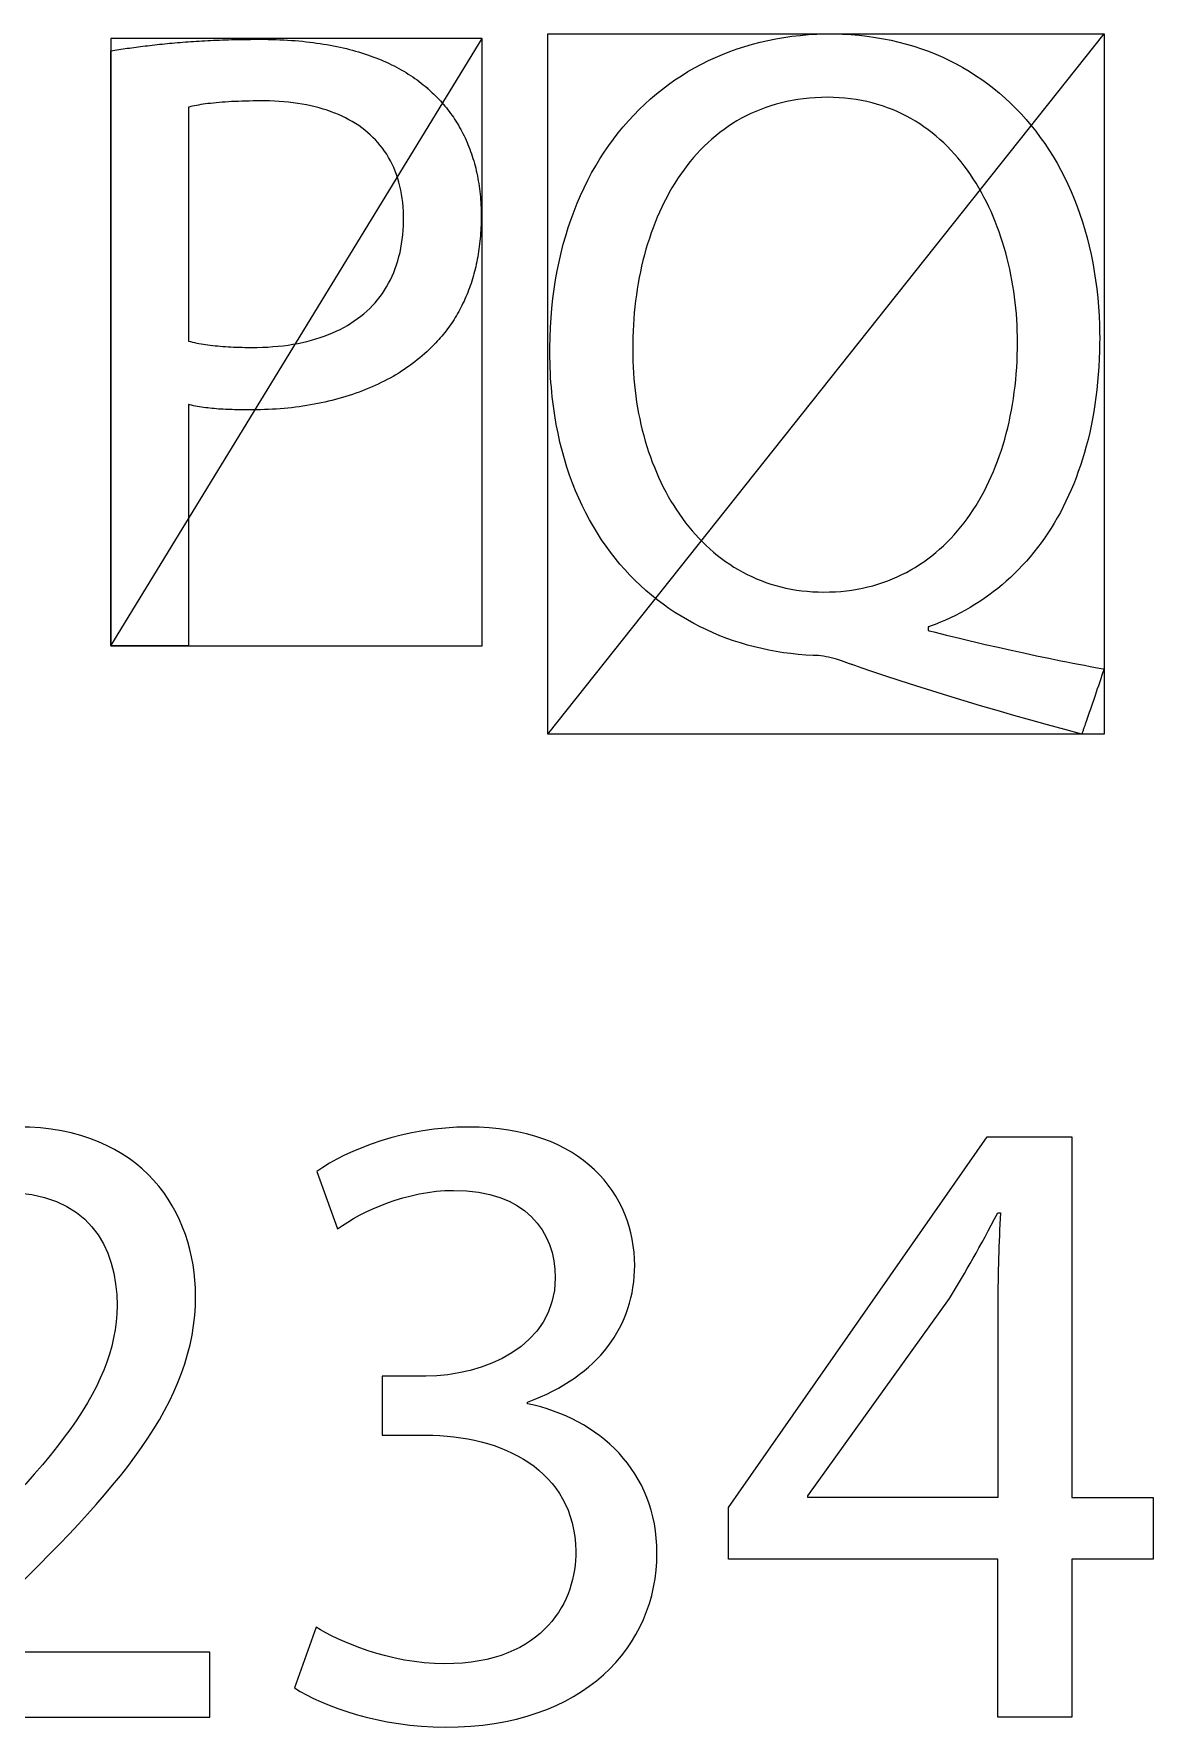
# Model space of a CAD drawing. Header units: millimetres. Extents: x 0 to 114, y 1 to 130.
# Drawn here: x 90.77 to 109.38, y 65.48 to 93.61 of the extents above; entities that cross this region are included whole.
import ezdxf

# ---------------------------------------------------------------- set-up
doc = ezdxf.new("R2010")
doc.units = ezdxf.units.MM
doc.header["$MEASUREMENT"] = 0
doc.layers.add('Layer 1', color=7, linetype='Continuous')

msp = doc.modelspace()

# ---------------------------------------------------------------- linework, layer by layer
for p, q in [((92.052, 83.443), (98.226, 93.528)), ((99.317, 81.974), (108.565, 93.607))]:
    msp.add_line(p, q)
for points in [[(92.052, 83.443), (98.226, 83.443), (98.226, 93.528), (92.052, 93.528)], [(108.565, 81.974), (99.317, 81.974), (99.317, 93.607), (108.565, 93.607)]]:
    msp.add_lwpolyline(points, close=True)
at = {"layer": 'Layer 1', "lineweight": 0}
for points in [[(92.052, 93.324), (92.085, 93.33), (92.119, 93.335), (92.152, 93.341), (92.186, 93.346), (92.221, 93.351), (92.256, 93.357), (92.291, 93.362), (92.327, 93.367), (92.363, 93.372), (92.399, 93.377), (92.435, 93.382), (92.473, 93.387), (92.51, 93.392), (92.548, 93.397), (92.586, 93.402), (92.624, 93.407), (92.663, 93.411), (92.703, 93.416), (92.742, 93.421), (92.782, 93.425), (92.823, 93.429), (92.863, 93.434), (92.905, 93.438), (92.946, 93.442), (92.988, 93.446), (93.03, 93.45), (93.073, 93.454), (93.116, 93.458), (93.159, 93.462), (93.203, 93.465), (93.247, 93.469), (93.292, 93.472), (93.337, 93.476), (93.382, 93.479), (93.428, 93.482), (93.474, 93.485), (93.521, 93.488), (93.568, 93.49), (93.615, 93.493), (93.663, 93.496), (93.711, 93.498), (93.76, 93.5), (93.809, 93.502), (93.858, 93.504), (93.908, 93.506), (93.958, 93.508), (94.008, 93.509), (94.059, 93.511), (94.111, 93.512), (94.162, 93.513), (94.214, 93.514), (94.267, 93.515), (94.32, 93.516), (94.373, 93.516), (94.427, 93.517), (94.481, 93.517), (94.509, 93.517), (94.522, 93.517), (94.529, 93.517), (94.537, 93.517), (94.604, 93.517), (94.67, 93.516), (94.736, 93.514), (94.801, 93.513), (94.865, 93.51), (94.929, 93.507), (94.992, 93.503), (95.055, 93.499), (95.117, 93.495), (95.178, 93.489), (95.238, 93.484), (95.298, 93.477), (95.358, 93.471), (95.416, 93.463), (95.474, 93.455), (95.532, 93.447), (95.589, 93.438), (95.645, 93.429), (95.7, 93.419), (95.755, 93.409), (95.809, 93.398), (95.863, 93.386), (95.916, 93.374), (95.968, 93.362), (96.02, 93.349), (96.071, 93.335), (96.122, 93.321), (96.171, 93.307), (96.221, 93.292), (96.269, 93.277), (96.317, 93.261), (96.364, 93.244), (96.411, 93.227), (96.457, 93.21), (96.502, 93.192), (96.547, 93.174), (96.591, 93.155), (96.635, 93.135), (96.678, 93.116), (96.72, 93.095), (96.761, 93.075), (96.802, 93.053), (96.843, 93.032), (96.882, 93.01), (96.922, 92.987), (96.96, 92.964), (96.998, 92.94), (97.035, 92.916), (97.071, 92.892), (97.107, 92.867), (97.143, 92.842), (97.177, 92.816), (97.211, 92.79), (97.245, 92.763), (97.277, 92.736), (97.309, 92.708), (97.325, 92.694), (97.333, 92.687), (97.34, 92.681), (97.369, 92.655), (97.397, 92.63), (97.425, 92.603), (97.452, 92.576), (97.479, 92.549), (97.506, 92.522), (97.532, 92.493), (97.558, 92.465), (97.583, 92.436), (97.608, 92.406), (97.632, 92.377), (97.656, 92.346), (97.679, 92.315), (97.702, 92.284), (97.725, 92.253), (97.747, 92.221), (97.768, 92.188), (97.79, 92.155), (97.81, 92.122), (97.83, 92.088), (97.85, 92.054), (97.869, 92.02), (97.888, 91.985), (97.906, 91.95), (97.924, 91.914), (97.941, 91.878), (97.958, 91.841), (97.974, 91.804), (97.99, 91.767), (98.005, 91.729), (98.02, 91.691), (98.034, 91.653), (98.047, 91.614), (98.061, 91.575), (98.073, 91.536), (98.085, 91.496), (98.097, 91.455), (98.108, 91.415), (98.118, 91.374), (98.128, 91.332), (98.137, 91.291), (98.146, 91.249), (98.154, 91.206), (98.162, 91.164), (98.169, 91.121), (98.176, 91.077), (98.182, 91.034), (98.187, 90.989), (98.192, 90.945), (98.196, 90.9), (98.2, 90.855), (98.203, 90.81), (98.205, 90.764), (98.207, 90.718), (98.209, 90.672), (98.209, 90.626), (98.209, 90.602), (98.209, 90.578), (98.209, 90.531), (98.208, 90.484), (98.207, 90.437), (98.205, 90.391), (98.202, 90.345), (98.2, 90.299), (98.196, 90.254), (98.192, 90.209), (98.188, 90.164), (98.183, 90.12), (98.178, 90.076), (98.172, 90.033), (98.166, 89.99), (98.159, 89.947), (98.152, 89.905), (98.144, 89.862), (98.136, 89.821), (98.127, 89.779), (98.118, 89.738), (98.108, 89.698), (98.098, 89.658), (98.088, 89.618), (98.077, 89.578), (98.065, 89.539), (98.053, 89.5), (98.041, 89.461), (98.028, 89.423), (98.014, 89.386), (98, 89.348), (97.986, 89.311), (97.971, 89.274), (97.956, 89.238), (97.94, 89.202), (97.924, 89.166), (97.907, 89.131), (97.89, 89.096), (97.873, 89.062), (97.855, 89.027), (97.836, 88.994), (97.817, 88.96), (97.798, 88.927), (97.778, 88.894), (97.758, 88.862), (97.737, 88.83), (97.716, 88.798), (97.694, 88.767), (97.672, 88.736), (97.649, 88.705), (97.626, 88.675), (97.603, 88.645), (97.579, 88.615), (97.554, 88.586), (97.53, 88.557), (97.504, 88.529), (97.479, 88.501), (97.453, 88.473), (97.439, 88.459), (97.438, 88.458), (97.435, 88.455), (97.431, 88.45), (97.422, 88.441), (97.385, 88.403), (97.347, 88.366), (97.309, 88.33), (97.27, 88.294), (97.23, 88.259), (97.19, 88.224), (97.148, 88.191), (97.106, 88.158), (97.064, 88.125), (97.02, 88.093), (96.976, 88.062), (96.931, 88.032), (96.886, 88.002), (96.839, 87.973), (96.793, 87.945), (96.745, 87.917), (96.697, 87.89), (96.648, 87.863), (96.599, 87.838), (96.548, 87.813), (96.498, 87.788), (96.447, 87.765), (96.395, 87.741), (96.342, 87.719), (96.289, 87.697), (96.236, 87.676), (96.181, 87.656), (96.127, 87.636), (96.072, 87.617), (96.016, 87.599), (95.959, 87.581), (95.903, 87.564), (95.845, 87.548), (95.788, 87.532), (95.729, 87.517), (95.671, 87.503), (95.611, 87.489), (95.552, 87.476), (95.492, 87.464), (95.431, 87.453), (95.37, 87.442), (95.309, 87.431), (95.247, 87.422), (95.185, 87.413), (95.122, 87.405), (95.059, 87.397), (94.996, 87.391), (94.932, 87.384), (94.868, 87.379), (94.804, 87.374), (94.739, 87.37), (94.674, 87.367), (94.609, 87.364), (94.543, 87.362), (94.477, 87.361), (94.411, 87.36), (94.394, 87.36), (94.386, 87.36), (94.382, 87.36), (94.381, 87.36), (94.381, 87.36), (94.381, 87.36), (94.38, 87.36), (94.37, 87.36), (94.35, 87.36), (94.31, 87.36), (94.229, 87.361), (94.19, 87.361), (94.15, 87.362), (94.111, 87.363), (94.072, 87.364), (94.034, 87.365), (93.995, 87.367), (93.957, 87.369), (93.92, 87.371), (93.882, 87.373), (93.845, 87.375), (93.808, 87.378), (93.772, 87.381), (93.736, 87.385), (93.7, 87.388), (93.665, 87.392), (93.63, 87.396), (93.595, 87.401), (93.561, 87.406), (93.527, 87.411), (93.494, 87.417), (93.461, 87.423), (93.428, 87.43), (93.396, 87.437), (93.364, 87.444), (93.348, 87.448), (93.344, 87.449), (93.343, 87.449), (93.343, 87.449), (93.343, 87.449), (93.343, 87.449), (93.343, 87.448), (93.343, 87.447), (93.343, 87.446), (93.343, 87.444), (93.343, 87.442), (93.343, 87.439), (93.343, 87.436), (93.343, 87.432), (93.343, 87.428), (93.343, 87.423), (93.343, 87.418), (93.343, 87.413), (93.343, 87.407), (93.343, 87.401), (93.343, 87.395), (93.343, 87.388), (93.343, 87.38), (93.343, 87.373), (93.343, 87.364), (93.343, 87.356), (93.343, 87.347), (93.343, 87.338), (93.343, 87.328), (93.343, 87.318), (93.343, 87.308), (93.343, 87.297), (93.343, 87.286), (93.343, 87.274), (93.343, 87.262), (93.343, 87.25), (93.343, 87.238), (93.343, 87.225), (93.343, 87.212), (93.343, 87.198), (93.343, 87.185), (93.343, 87.17), (93.343, 87.156), (93.343, 87.141), (93.343, 87.126), (93.343, 87.111), (93.343, 87.095), (93.343, 87.079), (93.343, 87.063), (93.343, 87.047), (93.343, 87.013), (93.343, 86.978), (93.343, 86.942), (93.343, 86.905), (93.343, 86.866), (93.343, 86.827), (93.343, 86.787), (93.343, 86.747), (93.343, 86.705), (93.343, 86.662), (93.343, 86.619), (93.343, 86.575), (93.343, 86.53), (93.343, 86.484), (93.343, 86.438), (93.343, 86.391), (93.343, 86.344), (93.343, 86.296), (93.343, 86.247), (93.343, 86.198), (93.343, 86.148), (93.343, 86.098), (93.343, 86.048), (93.343, 85.997), (93.343, 85.946), (93.343, 85.843), (93.343, 85.738), (93.343, 85.634), (93.343, 85.422), (93.343, 85.317), (93.343, 85.212), (93.343, 85.107), (93.343, 85.003), (93.343, 84.952), (93.343, 84.901), (93.343, 84.85), (93.343, 84.799), (93.343, 84.749), (93.343, 84.7), (93.343, 84.65), (93.343, 84.602), (93.343, 84.554), (93.343, 84.506), (93.343, 84.459), (93.343, 84.413), (93.343, 84.367), (93.343, 84.322), (93.343, 84.278), (93.343, 84.234), (93.343, 84.192), (93.343, 84.15), (93.343, 84.109), (93.343, 84.069), (93.343, 84.03), (93.343, 83.992), (93.343, 83.954), (93.343, 83.918), (93.343, 83.883), (93.343, 83.849), (93.343, 83.816), (93.343, 83.8), (93.343, 83.785), (93.343, 83.769), (93.343, 83.754), (93.343, 83.739), (93.343, 83.725), (93.343, 83.71), (93.343, 83.697), (93.343, 83.683), (93.343, 83.67), (93.343, 83.657), (93.343, 83.644), (93.343, 83.632), (93.343, 83.62), (93.343, 83.609), (93.343, 83.598), (93.343, 83.587), (93.343, 83.576), (93.343, 83.566), (93.343, 83.556), (93.343, 83.547), (93.343, 83.538), (93.343, 83.529), (93.343, 83.521), (93.343, 83.513), (93.343, 83.506), (93.343, 83.499), (93.343, 83.492), (93.343, 83.486), (93.343, 83.48), (93.343, 83.475), (93.343, 83.47), (93.343, 83.465), (93.343, 83.461), (93.343, 83.457), (93.343, 83.454), (93.343, 83.451), (93.343, 83.448), (93.343, 83.446), (93.343, 83.445), (93.343, 83.444), (93.343, 83.443), (93.343, 83.443), (93.342, 83.443), (93.341, 83.443), (93.339, 83.443), (93.337, 83.443), (93.334, 83.443), (93.331, 83.443), (93.327, 83.443), (93.322, 83.443), (93.317, 83.443), (93.312, 83.443), (93.306, 83.443), (93.299, 83.443), (93.292, 83.443), (93.285, 83.443), (93.277, 83.443), (93.269, 83.443), (93.26, 83.443), (93.251, 83.443), (93.242, 83.443), (93.232, 83.443), (93.222, 83.443), (93.211, 83.443), (93.2, 83.443), (93.189, 83.443), (93.177, 83.443), (93.165, 83.443), (93.153, 83.443), (93.14, 83.443), (93.127, 83.443), (93.1, 83.443), (93.072, 83.443), (93.044, 83.443), (93.014, 83.443), (92.983, 83.443), (92.952, 83.443), (92.92, 83.443), (92.888, 83.443), (92.855, 83.443), (92.822, 83.443), (92.788, 83.443), (92.652, 83.443), (92.585, 83.443), (92.551, 83.443), (92.518, 83.443), (92.486, 83.443), (92.454, 83.443), (92.422, 83.443), (92.391, 83.443), (92.361, 83.443), (92.332, 83.443), (92.304, 83.443), (92.277, 83.443), (92.264, 83.443), (92.251, 83.443), (92.238, 83.443), (92.226, 83.443), (92.214, 83.443), (92.203, 83.443), (92.192, 83.443), (92.181, 83.443), (92.17, 83.443), (92.16, 83.443), (92.15, 83.443), (92.141, 83.443), (92.132, 83.443), (92.123, 83.443), (92.115, 83.443), (92.108, 83.443), (92.1, 83.443), (92.094, 83.443), (92.087, 83.443), (92.082, 83.443), (92.076, 83.443), (92.071, 83.443), (92.067, 83.443), (92.063, 83.443), (92.06, 83.443), (92.057, 83.443), (92.055, 83.443), (92.054, 83.443), (92.053, 83.443), (92.052, 83.443), (92.052, 83.443), (92.052, 83.444), (92.052, 83.447), (92.052, 83.45), (92.052, 83.455), (92.052, 83.46), (92.052, 83.467), (92.052, 83.475), (92.052, 83.484), (92.052, 83.494), (92.052, 83.505), (92.052, 83.517), (92.052, 83.53), (92.052, 83.544), (92.052, 83.559), (92.052, 83.575), (92.052, 83.592), (92.052, 83.61), (92.052, 83.629), (92.052, 83.649), (92.052, 83.67), (92.052, 83.692), (92.052, 83.715), (92.052, 83.739), (92.052, 83.763), (92.052, 83.789), (92.052, 83.815), (92.052, 83.843), (92.052, 83.871), (92.052, 83.9), (92.052, 83.93), (92.052, 83.96), (92.052, 83.992), (92.052, 84.024), (92.052, 84.057), (92.052, 84.091), (92.052, 84.126), (92.052, 84.162), (92.052, 84.198), (92.052, 84.235), (92.052, 84.273), (92.052, 84.311), (92.052, 84.35), (92.052, 84.39), (92.052, 84.431), (92.052, 84.472), (92.052, 84.515), (92.052, 84.557), (92.052, 84.601), (92.052, 84.645), (92.052, 84.689), (92.052, 84.735), (92.052, 84.781), (92.052, 84.827), (92.052, 84.875), (92.052, 84.922), (92.052, 84.971), (92.052, 85.02), (92.052, 85.069), (92.052, 85.119), (92.052, 85.17), (92.052, 85.221), (92.052, 85.273), (92.052, 85.325), (92.052, 85.378), (92.052, 85.431), (92.052, 85.484), (92.052, 85.539), (92.052, 85.593), (92.052, 85.648), (92.052, 85.704), (92.052, 85.76), (92.052, 85.816), (92.052, 85.873), (92.052, 85.93), (92.052, 85.988), (92.052, 86.046), (92.052, 86.104), (92.052, 86.163), (92.052, 86.222), (92.052, 86.281), (92.052, 86.341), (92.052, 86.401), (92.052, 86.461), (92.052, 86.522), (92.052, 86.583), (92.052, 86.706), (92.052, 86.83), (92.052, 86.955), (92.052, 87.08), (92.052, 87.207), (92.052, 87.334), (92.052, 87.462), (92.052, 87.591), (92.052, 87.72), (92.052, 87.849), (92.052, 87.979), (92.052, 88.239), (92.052, 88.499), (92.052, 88.76), (92.052, 88.889), (92.052, 89.019), (92.052, 89.148), (92.052, 89.277), (92.052, 89.405), (92.052, 89.532), (92.052, 89.659), (92.052, 89.785), (92.052, 89.91), (92.052, 90.034), (92.052, 90.157), (92.052, 90.218), (92.052, 90.279), (92.052, 90.339), (92.052, 90.4), (92.052, 90.46), (92.052, 90.519), (92.052, 90.578), (92.052, 90.637), (92.052, 90.696), (92.052, 90.754), (92.052, 90.812), (92.052, 90.869), (92.052, 90.926), (92.052, 90.983), (92.052, 91.039), (92.052, 91.094), (92.052, 91.15), (92.052, 91.204), (92.052, 91.259), (92.052, 91.313), (92.052, 91.366), (92.052, 91.419), (92.052, 91.471), (92.052, 91.523), (92.052, 91.575), (92.052, 91.626), (92.052, 91.676), (92.052, 91.726), (92.052, 91.775), (92.052, 91.824), (92.052, 91.872), (92.052, 91.919), (92.052, 91.966), (92.052, 92.012), (92.052, 92.058), (92.052, 92.103), (92.052, 92.147), (92.052, 92.191), (92.052, 92.234), (92.052, 92.276), (92.052, 92.318), (92.052, 92.359), (92.052, 92.399), (92.052, 92.439), (92.052, 92.478), (92.052, 92.516), (92.052, 92.553), (92.052, 92.59), (92.052, 92.625), (92.052, 92.661), (92.052, 92.695), (92.052, 92.728), (92.052, 92.761), (92.052, 92.793), (92.052, 92.824), (92.052, 92.854), (92.052, 92.884), (92.052, 92.912), (92.052, 92.94), (92.052, 92.967), (92.052, 92.993), (92.052, 93.018), (92.052, 93.042), (92.052, 93.065), (92.052, 93.087), (92.052, 93.109), (92.052, 93.129), (92.052, 93.149), (92.052, 93.167), (92.052, 93.185), (92.052, 93.201), (92.052, 93.217), (92.052, 93.231), (92.052, 93.245), (92.052, 93.257), (92.052, 93.269), (92.052, 93.279), (92.052, 93.288), (92.052, 93.297), (92.052, 93.304), (92.052, 93.31), (92.052, 93.315), (92.052, 93.319), (92.052, 93.322), (92.052, 93.324), (92.052, 93.324)], [(108.194, 81.974), (107.909, 82.05), (107.626, 82.127), (107.345, 82.205), (107.065, 82.284), (106.787, 82.364), (106.511, 82.445), (106.238, 82.527), (105.967, 82.609), (105.7, 82.692), (105.436, 82.776), (105.176, 82.86), (104.92, 82.944), (104.668, 83.028), (104.544, 83.07), (104.42, 83.113), (104.39, 83.123), (104.374, 83.128), (104.367, 83.131), (104.365, 83.132), (104.354, 83.136), (104.332, 83.144), (104.288, 83.159), (104.201, 83.189), (104.114, 83.217), (104.028, 83.241), (103.985, 83.251), (103.942, 83.26), (103.9, 83.268), (103.858, 83.274), (103.817, 83.278), (103.776, 83.28), (103.766, 83.28), (103.761, 83.28), (103.758, 83.28), (103.757, 83.28), (103.753, 83.28), (103.746, 83.28), (103.73, 83.281), (103.605, 83.288), (103.481, 83.298), (103.358, 83.311), (103.235, 83.327), (103.114, 83.346), (102.993, 83.368), (102.874, 83.394), (102.755, 83.422), (102.637, 83.453), (102.521, 83.488), (102.406, 83.525), (102.292, 83.565), (102.179, 83.609), (102.068, 83.655), (101.958, 83.704), (101.849, 83.757), (101.742, 83.812), (101.637, 83.87), (101.533, 83.932), (101.431, 83.996), (101.331, 84.063), (101.233, 84.133), (101.136, 84.206), (101.041, 84.282), (100.949, 84.361), (100.858, 84.443), (100.769, 84.528), (100.683, 84.616), (100.599, 84.706), (100.517, 84.8), (100.437, 84.896), (100.36, 84.995), (100.285, 85.097), (100.212, 85.202), (100.142, 85.31), (100.075, 85.421), (100.01, 85.535), (99.948, 85.651), (99.888, 85.77), (99.832, 85.892), (99.778, 86.017), (99.727, 86.145), (99.679, 86.276), (99.635, 86.409), (99.593, 86.545), (99.554, 86.684), (99.519, 86.826), (99.487, 86.971), (99.458, 87.118), (99.432, 87.268), (99.421, 87.344), (99.41, 87.421), (99.4, 87.498), (99.391, 87.577), (99.383, 87.655), (99.376, 87.735), (99.37, 87.815), (99.364, 87.896), (99.36, 87.978), (99.356, 88.06), (99.354, 88.143), (99.352, 88.227), (99.351, 88.395), (99.354, 88.563), (99.361, 88.728), (99.371, 88.891), (99.385, 89.051), (99.402, 89.21), (99.422, 89.366), (99.446, 89.52), (99.473, 89.671), (99.504, 89.82), (99.538, 89.967), (99.575, 90.111), (99.615, 90.253), (99.658, 90.392), (99.705, 90.529), (99.754, 90.663), (99.807, 90.795), (99.862, 90.924), (99.92, 91.051), (99.982, 91.175), (100.046, 91.296), (100.113, 91.414), (100.183, 91.53), (100.255, 91.642), (100.331, 91.752), (100.409, 91.86), (100.489, 91.964), (100.572, 92.065), (100.658, 92.164), (100.746, 92.259), (100.837, 92.352), (100.93, 92.441), (101.026, 92.527), (101.123, 92.611), (101.224, 92.691), (101.326, 92.768), (101.431, 92.842), (101.537, 92.912), (101.646, 92.98), (101.758, 93.044), (101.871, 93.105), (101.986, 93.162), (102.103, 93.217), (102.222, 93.267), (102.343, 93.315), (102.466, 93.359), (102.591, 93.399), (102.718, 93.436), (102.846, 93.469), (102.976, 93.499), (103.108, 93.525), (103.241, 93.548), (103.376, 93.567), (103.513, 93.582), (103.651, 93.594), (103.79, 93.602), (103.931, 93.606), (104.073, 93.606), (104.215, 93.602), (104.355, 93.595), (104.492, 93.583), (104.628, 93.568), (104.763, 93.549), (104.895, 93.527), (105.025, 93.501), (105.153, 93.471), (105.28, 93.438), (105.404, 93.401), (105.527, 93.361), (105.647, 93.317), (105.765, 93.27), (105.881, 93.219), (105.995, 93.166), (106.107, 93.109), (106.216, 93.048), (106.323, 92.985), (106.429, 92.918), (106.531, 92.848), (106.632, 92.776), (106.73, 92.7), (106.826, 92.621), (106.919, 92.539), (107.01, 92.455), (107.099, 92.367), (107.185, 92.277), (107.268, 92.184), (107.349, 92.088), (107.428, 91.989), (107.504, 91.888), (107.577, 91.784), (107.648, 91.678), (107.716, 91.569), (107.782, 91.458), (107.844, 91.344), (107.904, 91.228), (107.962, 91.109), (108.016, 90.988), (108.068, 90.865), (108.117, 90.739), (108.162, 90.612), (108.206, 90.482), (108.246, 90.35), (108.283, 90.216), (108.317, 90.08), (108.348, 89.942), (108.377, 89.802), (108.402, 89.66), (108.424, 89.516), (108.443, 89.37), (108.459, 89.223), (108.471, 89.074), (108.481, 88.923), (108.487, 88.77), (108.49, 88.616), (108.491, 88.577), (108.491, 88.558), (108.491, 88.548), (108.491, 88.539), (108.49, 88.472), (108.488, 88.338), (108.483, 88.206), (108.477, 88.076), (108.468, 87.948), (108.457, 87.821), (108.444, 87.696), (108.429, 87.573), (108.412, 87.452), (108.394, 87.332), (108.373, 87.214), (108.35, 87.098), (108.325, 86.983), (108.298, 86.871), (108.269, 86.76), (108.239, 86.651), (108.207, 86.543), (108.172, 86.438), (108.136, 86.334), (108.099, 86.232), (108.059, 86.132), (108.018, 86.033), (107.975, 85.937), (107.931, 85.842), (107.884, 85.749), (107.837, 85.658), (107.787, 85.569), (107.736, 85.481), (107.683, 85.396), (107.629, 85.312), (107.574, 85.23), (107.517, 85.15), (107.458, 85.072), (107.398, 84.995), (107.336, 84.921), (107.273, 84.848), (107.209, 84.778), (107.144, 84.709), (107.077, 84.642), (107.008, 84.577), (106.939, 84.514), (106.868, 84.452), (106.796, 84.393), (106.723, 84.336), (106.648, 84.28), (106.573, 84.226), (106.496, 84.175), (106.418, 84.125), (106.339, 84.077), (106.259, 84.031), (106.178, 83.987), (106.096, 83.945), (106.013, 83.905), (105.929, 83.867), (105.844, 83.831), (105.758, 83.797), (105.671, 83.765), (105.649, 83.757), (105.644, 83.755), (105.642, 83.755), (105.642, 83.755), (105.642, 83.755), (105.642, 83.755), (105.642, 83.755), (105.642, 83.754), (105.642, 83.752), (105.642, 83.749), (105.642, 83.74), (105.642, 83.728), (105.642, 83.715), (105.642, 83.704), (105.642, 83.7), (105.642, 83.697), (105.642, 83.695), (105.642, 83.695), (105.642, 83.695), (105.642, 83.695), (105.642, 83.695), (105.643, 83.695), (105.656, 83.692), (105.683, 83.685), (105.735, 83.672), (105.947, 83.619), (106.161, 83.567), (106.59, 83.465), (106.804, 83.416), (107.018, 83.368), (107.229, 83.322), (107.438, 83.277), (107.644, 83.234), (107.746, 83.213), (107.847, 83.193), (107.946, 83.173), (108.044, 83.154), (108.141, 83.135), (108.237, 83.117), (108.331, 83.099), (108.424, 83.082), (108.515, 83.066), (108.56, 83.058), (108.565, 83.057), (108.565, 83.057), (108.565, 83.057), (108.564, 83.056), (108.563, 83.054), (108.562, 83.049), (108.56, 83.043), (108.557, 83.035), (108.554, 83.025), (108.55, 83.013), (108.545, 83.001), (108.54, 82.986), (108.535, 82.97), (108.529, 82.953), (108.523, 82.935), (108.516, 82.916), (108.502, 82.874), (108.486, 82.828), (108.469, 82.778), (108.451, 82.726), (108.433, 82.672), (108.414, 82.617), (108.336, 82.39), (108.317, 82.335), (108.299, 82.282), (108.282, 82.231), (108.265, 82.183), (108.25, 82.139), (108.243, 82.118), (108.236, 82.098), (108.23, 82.08), (108.224, 82.063), (108.219, 82.047), (108.214, 82.032), (108.209, 82.019), (108.205, 82.008), (108.202, 81.998), (108.199, 81.989), (108.197, 81.983), (108.195, 81.978), (108.194, 81.975), (108.194, 81.974)], [(107.126, 88.487), (107.125, 88.581), (107.122, 88.675), (107.119, 88.769), (107.113, 88.863), (107.106, 88.957), (107.098, 89.051), (107.088, 89.144), (107.077, 89.237), (107.064, 89.33), (107.049, 89.423), (107.033, 89.515), (107.016, 89.606), (106.997, 89.698), (106.976, 89.788), (106.954, 89.878), (106.93, 89.968), (106.905, 90.056), (106.878, 90.144), (106.85, 90.232), (106.82, 90.318), (106.789, 90.403), (106.756, 90.488), (106.721, 90.571), (106.685, 90.654), (106.647, 90.735), (106.608, 90.816), (106.568, 90.895), (106.525, 90.973), (106.482, 91.049), (106.436, 91.125), (106.389, 91.199), (106.341, 91.271), (106.291, 91.342), (106.24, 91.412), (106.186, 91.48), (106.132, 91.546), (106.076, 91.611), (106.018, 91.674), (105.959, 91.735), (105.898, 91.795), (105.835, 91.852), (105.771, 91.908), (105.706, 91.962), (105.638, 92.013), (105.57, 92.063), (105.499, 92.111), (105.428, 92.156), (105.354, 92.199), (105.279, 92.24), (105.203, 92.279), (105.125, 92.315), (105.045, 92.349), (104.964, 92.381), (104.881, 92.41), (104.796, 92.436), (104.71, 92.46), (104.623, 92.482), (104.534, 92.5), (104.443, 92.516), (104.35, 92.529), (104.257, 92.539), (104.161, 92.547), (104.064, 92.551), (103.965, 92.553), (103.864, 92.551), (103.764, 92.547), (103.666, 92.54), (103.569, 92.53), (103.475, 92.517), (103.381, 92.501), (103.29, 92.483), (103.2, 92.462), (103.111, 92.438), (103.024, 92.412), (102.939, 92.383), (102.856, 92.352), (102.774, 92.319), (102.694, 92.283), (102.615, 92.244), (102.538, 92.204), (102.462, 92.161), (102.389, 92.116), (102.316, 92.068), (102.246, 92.019), (102.177, 91.967), (102.109, 91.913), (102.044, 91.858), (101.98, 91.8), (101.917, 91.741), (101.856, 91.679), (101.797, 91.616), (101.739, 91.551), (101.683, 91.484), (101.629, 91.415), (101.576, 91.345), (101.525, 91.273), (101.475, 91.2), (101.427, 91.125), (101.381, 91.048), (101.336, 90.97), (101.293, 90.891), (101.251, 90.81), (101.211, 90.728), (101.173, 90.645), (101.136, 90.56), (101.101, 90.474), (101.067, 90.387), (101.035, 90.299), (101.005, 90.21), (100.976, 90.12), (100.949, 90.029), (100.923, 89.936), (100.899, 89.843), (100.877, 89.749), (100.856, 89.655), (100.837, 89.559), (100.819, 89.463), (100.803, 89.366), (100.789, 89.269), (100.776, 89.171), (100.765, 89.072), (100.755, 88.973), (100.747, 88.873), (100.741, 88.773), (100.736, 88.672), (100.733, 88.571), (100.731, 88.47), (100.731, 88.369), (100.731, 88.27), (100.733, 88.171), (100.737, 88.072), (100.742, 87.974), (100.749, 87.876), (100.758, 87.779), (100.768, 87.682), (100.78, 87.586), (100.794, 87.491), (100.81, 87.396), (100.827, 87.302), (100.846, 87.209), (100.866, 87.116), (100.888, 87.024), (100.912, 86.933), (100.937, 86.843), (100.964, 86.754), (100.992, 86.666), (101.023, 86.579), (101.054, 86.493), (101.088, 86.408), (101.123, 86.324), (101.159, 86.241), (101.197, 86.16), (101.237, 86.079), (101.278, 86), (101.32, 85.923), (101.364, 85.846), (101.41, 85.771), (101.457, 85.698), (101.506, 85.626), (101.556, 85.555), (101.608, 85.486), (101.661, 85.419), (101.716, 85.353), (101.772, 85.289), (101.829, 85.227), (101.888, 85.166), (101.949, 85.108), (102.011, 85.051), (102.074, 84.996), (102.139, 84.942), (102.205, 84.891), (102.272, 84.842), (102.341, 84.795), (102.412, 84.749), (102.483, 84.706), (102.557, 84.665), (102.631, 84.627), (102.707, 84.59), (102.784, 84.556), (102.862, 84.524), (102.942, 84.494), (103.023, 84.467), (103.106, 84.442), (103.19, 84.42), (103.275, 84.4), (103.361, 84.382), (103.449, 84.367), (103.538, 84.355), (103.628, 84.346), (103.719, 84.339), (103.812, 84.335), (103.906, 84.333), (104.002, 84.335), (104.097, 84.339), (104.19, 84.345), (104.282, 84.355), (104.373, 84.367), (104.462, 84.381), (104.55, 84.398), (104.636, 84.418), (104.722, 84.44), (104.805, 84.465), (104.888, 84.491), (104.969, 84.521), (105.049, 84.552), (105.127, 84.586), (105.204, 84.623), (105.279, 84.661), (105.353, 84.702), (105.426, 84.744), (105.497, 84.789), (105.567, 84.836), (105.635, 84.886), (105.702, 84.937), (105.767, 84.99), (105.831, 85.045), (105.893, 85.102), (105.954, 85.161), (106.014, 85.222), (106.072, 85.285), (106.128, 85.349), (106.184, 85.416), (106.237, 85.484), (106.289, 85.553), (106.34, 85.625), (106.389, 85.698), (106.436, 85.773), (106.482, 85.849), (106.527, 85.927), (106.569, 86.006), (106.611, 86.087), (106.651, 86.169), (106.689, 86.253), (106.726, 86.338), (106.761, 86.424), (106.794, 86.511), (106.826, 86.6), (106.857, 86.691), (106.885, 86.782), (106.912, 86.874), (106.938, 86.968), (106.962, 87.063), (106.984, 87.159), (107.005, 87.256), (107.024, 87.354), (107.042, 87.452), (107.058, 87.552), (107.072, 87.653), (107.084, 87.755), (107.095, 87.857), (107.104, 87.96), (107.112, 88.064), (107.118, 88.169), (107.122, 88.275), (107.125, 88.381), (107.126, 88.487)], [(93.343, 88.502), (93.376, 88.494), (93.41, 88.486), (93.445, 88.478), (93.481, 88.471), (93.517, 88.464), (93.553, 88.457), (93.591, 88.451), (93.629, 88.445), (93.668, 88.44), (93.707, 88.435), (93.747, 88.43), (93.788, 88.426), (93.83, 88.422), (93.872, 88.418), (93.915, 88.415), (93.958, 88.412), (94.003, 88.409), (94.048, 88.407), (94.093, 88.405), (94.139, 88.403), (94.186, 88.401), (94.234, 88.4), (94.282, 88.399), (94.331, 88.399), (94.381, 88.399), (94.406, 88.399), (94.409, 88.399), (94.411, 88.399), (94.412, 88.399), (94.413, 88.399), (94.416, 88.399), (94.439, 88.399), (94.484, 88.399), (94.573, 88.401), (94.661, 88.405), (94.748, 88.411), (94.833, 88.418), (94.917, 88.427), (94.999, 88.438), (95.08, 88.451), (95.159, 88.465), (95.237, 88.481), (95.313, 88.498), (95.387, 88.517), (95.46, 88.538), (95.532, 88.561), (95.601, 88.585), (95.67, 88.611), (95.736, 88.638), (95.801, 88.667), (95.864, 88.698), (95.926, 88.73), (95.986, 88.764), (96.044, 88.8), (96.1, 88.837), (96.155, 88.876), (96.208, 88.916), (96.259, 88.958), (96.309, 89.001), (96.356, 89.046), (96.402, 89.093), (96.446, 89.141), (96.488, 89.191), (96.528, 89.242), (96.567, 89.295), (96.603, 89.349), (96.638, 89.405), (96.67, 89.463), (96.701, 89.522), (96.73, 89.582), (96.756, 89.644), (96.781, 89.707), (96.804, 89.772), (96.825, 89.839), (96.843, 89.907), (96.86, 89.976), (96.875, 90.047), (96.887, 90.119), (96.898, 90.193), (96.906, 90.268), (96.912, 90.345), (96.917, 90.423), (96.918, 90.503), (96.919, 90.543), (96.918, 90.581), (96.916, 90.657), (96.911, 90.731), (96.905, 90.803), (96.896, 90.874), (96.886, 90.944), (96.873, 91.012), (96.858, 91.078), (96.842, 91.143), (96.823, 91.206), (96.802, 91.268), (96.78, 91.328), (96.755, 91.387), (96.729, 91.444), (96.701, 91.499), (96.671, 91.553), (96.639, 91.606), (96.605, 91.657), (96.57, 91.706), (96.533, 91.754), (96.494, 91.8), (96.453, 91.845), (96.411, 91.888), (96.366, 91.93), (96.321, 91.971), (96.273, 92.009), (96.224, 92.047), (96.173, 92.082), (96.121, 92.117), (96.067, 92.149), (96.012, 92.181), (95.955, 92.21), (95.897, 92.239), (95.837, 92.265), (95.775, 92.291), (95.713, 92.314), (95.648, 92.337), (95.583, 92.358), (95.515, 92.377), (95.447, 92.395), (95.377, 92.411), (95.306, 92.426), (95.234, 92.439), (95.16, 92.451), (95.085, 92.462), (95.009, 92.47), (94.931, 92.478), (94.853, 92.484), (94.773, 92.488), (94.692, 92.492), (94.609, 92.493), (94.568, 92.493), (94.563, 92.493), (94.56, 92.493), (94.559, 92.493), (94.555, 92.493), (94.546, 92.493), (94.481, 92.493), (94.417, 92.492), (94.355, 92.491), (94.293, 92.49), (94.233, 92.488), (94.174, 92.486), (94.117, 92.484), (94.061, 92.481), (94.007, 92.478), (93.954, 92.474), (93.902, 92.47), (93.853, 92.466), (93.804, 92.462), (93.757, 92.457), (93.712, 92.453), (93.668, 92.448), (93.627, 92.442), (93.586, 92.437), (93.548, 92.431), (93.511, 92.425), (93.476, 92.419), (93.442, 92.412), (93.411, 92.406), (93.381, 92.399), (93.354, 92.392), (93.347, 92.391), (93.344, 92.39), (93.343, 92.39), (93.343, 92.389), (93.343, 92.387), (93.343, 92.383), (93.343, 92.377), (93.343, 92.369), (93.343, 92.358), (93.343, 92.346), (93.343, 92.332), (93.343, 92.315), (93.343, 92.297), (93.343, 92.277), (93.343, 92.256), (93.343, 92.232), (93.343, 92.207), (93.343, 92.181), (93.343, 92.152), (93.343, 92.122), (93.343, 92.091), (93.343, 92.058), (93.343, 92.024), (93.343, 91.988), (93.343, 91.951), (93.343, 91.913), (93.343, 91.873), (93.343, 91.833), (93.343, 91.791), (93.343, 91.748), (93.343, 91.704), (93.343, 91.658), (93.343, 91.612), (93.343, 91.565), (93.343, 91.517), (93.343, 91.468), (93.343, 91.419), (93.343, 91.368), (93.343, 91.265), (93.343, 91.16), (93.343, 91.052), (93.343, 90.942), (93.343, 90.831), (93.343, 90.718), (93.343, 90.492), (93.343, 90.264), (93.343, 90.151), (93.343, 90.039), (93.343, 89.928), (93.343, 89.818), (93.343, 89.711), (93.343, 89.606), (93.343, 89.503), (93.343, 89.453), (93.343, 89.404), (93.343, 89.355), (93.343, 89.308), (93.343, 89.261), (93.343, 89.215), (93.343, 89.171), (93.343, 89.127), (93.343, 89.084), (93.343, 89.043), (93.343, 89.003), (93.343, 88.964), (93.343, 88.926), (93.343, 88.889), (93.343, 88.854), (93.343, 88.82), (93.343, 88.788), (93.343, 88.757), (93.343, 88.728), (93.343, 88.7), (93.343, 88.674), (93.343, 88.65), (93.343, 88.627), (93.343, 88.606), (93.343, 88.587), (93.343, 88.57), (93.343, 88.554), (93.343, 88.541), (93.343, 88.529), (93.343, 88.52), (93.343, 88.512), (93.343, 88.507), (93.343, 88.503), (93.343, 88.502)]]:
    msp.add_lwpolyline(points, close=True, dxfattribs=at)
msp.add_lwpolyline([(106.798, 65.64), (106.798, 68.266), (102.318, 68.266), (102.318, 69.127), (106.62, 75.284), (108.03, 75.284), (108.03, 69.29), (109.38, 69.29), (109.38, 68.266), (108.03, 68.266), (108.03, 65.64), (106.798, 65.64)], dxfattribs=at)
for points, knots in [([(87.542, 65.64), (87.542, 65.64), (87.542, 66.441), (87.542, 66.441), (87.542, 66.441), (88.566, 67.436), (88.566, 67.436), (91.029, 69.78), (92.141, 71.026), (92.156, 72.48), (92.156, 73.459), (91.681, 74.364), (90.242, 74.364), (89.367, 74.364), (88.64, 73.919), (88.195, 73.548), (88.195, 73.548), (87.779, 74.468), (87.779, 74.468), (88.447, 75.032), (89.396, 75.447), (90.509, 75.447), (92.586, 75.447), (93.462, 74.023), (93.462, 72.643), (93.462, 70.863), (92.171, 69.424), (90.138, 67.465), (90.138, 67.465), (89.367, 66.753), (89.367, 66.753), (89.367, 66.753), (89.367, 66.723), (89.367, 66.723), (89.367, 66.723), (93.699, 66.723), (93.699, 66.723), (93.699, 66.723), (93.699, 65.64), (93.699, 65.64), (93.699, 65.64), (87.542, 65.64), (87.542, 65.64)], [0, 0, 0, 0, 1, 1, 1, 2, 2, 2, 3, 3, 3, 4, 4, 4, 5, 5, 5, 6, 6, 6, 7, 7, 7, 8, 8, 8, 9, 9, 9, 10, 10, 10, 11, 11, 11, 12, 12, 12, 13, 13, 13, 14, 14, 14, 14]), ([(95.464, 67.139), (95.835, 66.901), (96.695, 66.53), (97.6, 66.53), (99.277, 66.53), (99.796, 67.599), (99.781, 68.4), (99.767, 69.75), (98.55, 70.329), (97.289, 70.329), (97.289, 70.329), (96.562, 70.329), (96.562, 70.329), (96.562, 70.329), (96.562, 71.308), (96.562, 71.308), (96.562, 71.308), (97.289, 71.308), (97.289, 71.308), (98.238, 71.308), (99.44, 71.798), (99.44, 72.94), (99.44, 73.712), (98.951, 74.394), (97.749, 74.394), (96.977, 74.394), (96.236, 74.053), (95.82, 73.756), (95.82, 73.756), (95.479, 74.706), (95.479, 74.706), (95.983, 75.076), (96.963, 75.447), (98.001, 75.447), (99.9, 75.447), (100.761, 74.32), (100.761, 73.148), (100.761, 72.154), (100.167, 71.308), (98.98, 70.878), (98.98, 70.878), (98.98, 70.848), (98.98, 70.848), (100.167, 70.611), (101.132, 69.72), (101.132, 68.37), (101.132, 66.827), (99.93, 65.477), (97.615, 65.477), (96.532, 65.477), (95.583, 65.818), (95.108, 66.13), (95.108, 66.13), (95.464, 67.139), (95.464, 67.139)], [0, 0, 0, 0, 1, 1, 1, 2, 2, 2, 3, 3, 3, 4, 4, 4, 5, 5, 5, 6, 6, 6, 7, 7, 7, 8, 8, 8, 9, 9, 9, 10, 10, 10, 11, 11, 11, 12, 12, 12, 13, 13, 13, 14, 14, 14, 15, 15, 15, 16, 16, 16, 17, 17, 17, 18, 18, 18, 18]), ([(106.798, 69.29), (106.798, 69.29), (106.798, 72.51), (106.798, 72.51), (106.798, 73.014), (106.813, 73.519), (106.843, 74.023), (106.843, 74.023), (106.798, 74.023), (106.798, 74.023), (106.502, 73.459), (106.264, 73.044), (105.997, 72.599), (105.997, 72.599), (103.638, 69.32), (103.638, 69.32), (103.638, 69.32), (103.638, 69.29), (103.638, 69.29), (103.638, 69.29), (106.798, 69.29), (106.798, 69.29)], [0, 0, 0, 0, 1, 1, 1, 2, 2, 2, 3, 3, 3, 4, 4, 4, 5, 5, 5, 6, 6, 6, 7, 7, 7, 7])]:
    msp.add_open_spline(points, degree=3, knots=knots, dxfattribs=at)

doc.saveas('drawing.dxf')
